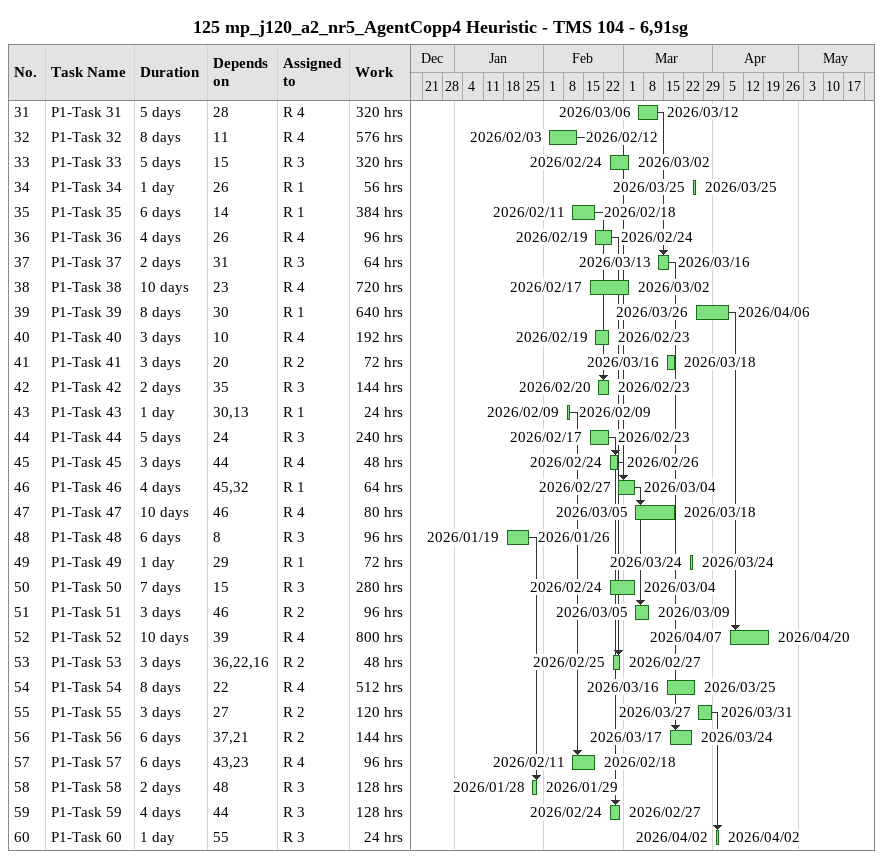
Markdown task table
125 mp_j120_a2_nr5_AgentCopp4 Heuristic - TMS 104 - 6,91sg

| ID | Task | Duration | Start | Finish | Predecessors | Resources | Work (h) |
|---|---|---|---|---|---|---|---|
| 31 | P1-Task 31 | 5d | 2026-03-06 | 2026-03-12 | 28 | R 4 | 320 |
| 32 | P1-Task 32 | 8d | 2026-02-03 | 2026-02-12 | 11 | R 4 | 576 |
| 33 | P1-Task 33 | 5d | 2026-02-24 | 2026-03-02 | 15 | R 3 | 320 |
| 34 | P1-Task 34 | 1d | 2026-03-25 | 2026-03-25 | 26 | R 1 | 56 |
| 35 | P1-Task 35 | 6d | 2026-02-11 | 2026-02-18 | 14 | R 1 | 384 |
| 36 | P1-Task 36 | 4d | 2026-02-19 | 2026-02-24 | 26 | R 4 | 96 |
| 37 | P1-Task 37 | 2d | 2026-03-13 | 2026-03-16 | 31 | R 3 | 64 |
| 38 | P1-Task 38 | 10d | 2026-02-17 | 2026-03-02 | 23 | R 4 | 720 |
| 39 | P1-Task 39 | 8d | 2026-03-26 | 2026-04-06 | 30 | R 1 | 640 |
| 40 | P1-Task 40 | 3d | 2026-02-19 | 2026-02-23 | 10 | R 4 | 192 |
| 41 | P1-Task 41 | 3d | 2026-03-16 | 2026-03-18 | 20 | R 2 | 72 |
| 42 | P1-Task 42 | 2d | 2026-02-20 | 2026-02-23 | 35 | R 3 | 144 |
| 43 | P1-Task 43 | 1d | 2026-02-09 | 2026-02-09 | 30, 13 | R 1 | 24 |
| 44 | P1-Task 44 | 5d | 2026-02-17 | 2026-02-23 | 24 | R 3 | 240 |
| 45 | P1-Task 45 | 3d | 2026-02-24 | 2026-02-26 | 44 | R 4 | 48 |
| 46 | P1-Task 46 | 4d | 2026-02-27 | 2026-03-04 | 45, 32 | R 1 | 64 |
| 47 | P1-Task 47 | 10d | 2026-03-05 | 2026-03-18 | 46 | R 4 | 80 |
| 48 | P1-Task 48 | 6d | 2026-01-19 | 2026-01-26 | 8 | R 3 | 96 |
| 49 | P1-Task 49 | 1d | 2026-03-24 | 2026-03-24 | 29 | R 1 | 72 |
| 50 | P1-Task 50 | 7d | 2026-02-24 | 2026-03-04 | 15 | R 3 | 280 |
| 51 | P1-Task 51 | 3d | 2026-03-05 | 2026-03-09 | 46 | R 2 | 96 |
| 52 | P1-Task 52 | 10d | 2026-04-07 | 2026-04-20 | 39 | R 4 | 800 |
| 53 | P1-Task 53 | 3d | 2026-02-25 | 2026-02-27 | 36, 22, 16 | R 2 | 48 |
| 54 | P1-Task 54 | 8d | 2026-03-16 | 2026-03-25 | 22 | R 4 | 512 |
| 55 | P1-Task 55 | 3d | 2026-03-27 | 2026-03-31 | 27 | R 2 | 120 |
| 56 | P1-Task 56 | 6d | 2026-03-17 | 2026-03-24 | 37, 21 | R 2 | 144 |
| 57 | P1-Task 57 | 6d | 2026-02-11 | 2026-02-18 | 43, 23 | R 4 | 96 |
| 58 | P1-Task 58 | 2d | 2026-01-28 | 2026-01-29 | 48 | R 3 | 128 |
| 59 | P1-Task 59 | 4d | 2026-02-24 | 2026-02-27 | 44 | R 3 | 128 |
| 60 | P1-Task 60 | 1d | 2026-04-02 | 2026-04-02 | 55 | R 3 | 24 |
